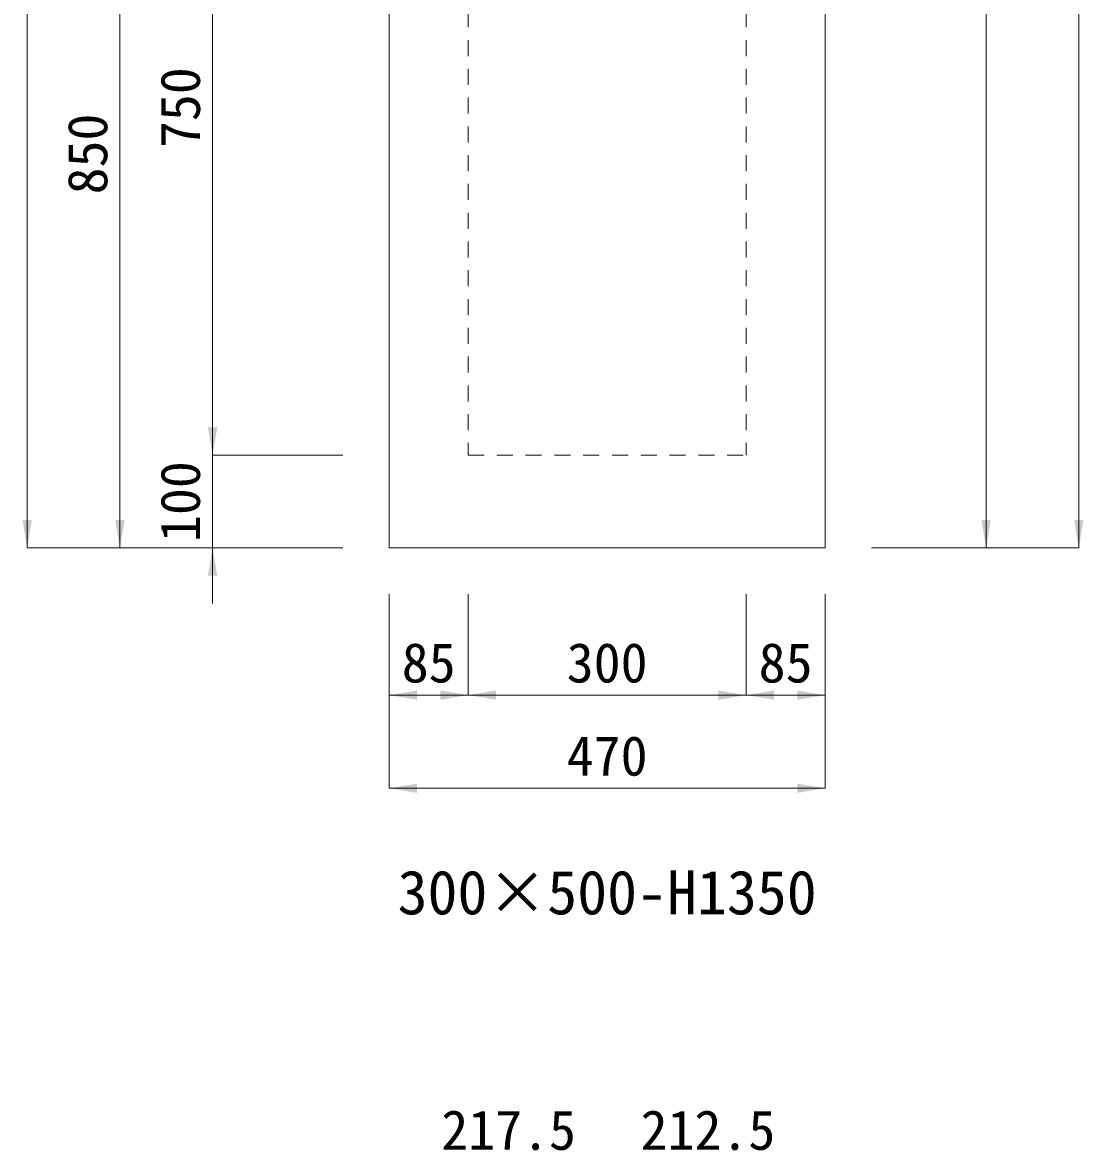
# Model space of a CAD drawing. Units: millimetres at full size. Extents: x -1934 to 78146, y -143454 to -112471.
# Drawn here: x 19768 to 20912, y -139232 to -138015 of the extents above; entities that cross this region are included whole.
import ezdxf
from ezdxf.enums import TextEntityAlignment as Align

# ---------------------------------------------------------------- set-up
doc = ezdxf.new("R2010")
doc.units = ezdxf.units.MM
doc.header["$LTSCALE"] = 23
doc.linetypes.add('USER3', pattern=[1.35, 0.75, -0.6])
for name, color, linetype, lineweight in [('0_2', 7, 'Continuous', 13), ('寸法線', 7, 'Continuous', 13), ('本体', 2, 'Continuous', 13)]:
    doc.layers.add(name, color=color, linetype=linetype, lineweight=lineweight)
doc.styles.add('ＭＳ ゴシック', font='')
doc.styles.get('ＭＳ ゴシック').set_extended_font_data('MS Gothic')

# ---------------------------------------------------------------- blocks, each defined once
blk = doc.blocks.new('filled_arrow')
at = {"color": 0, "linetype": 'Continuous', "lineweight": -2}
blk.add_solid([(7.5, 1.25), (0, 0), (7.5, -1.25)], dxfattribs=at)

msp = doc.modelspace()

# ---------------------------------------------------------------- linework, layer by layer
at = {"layer": '寸法線'}
for p, q in [((20906.91, -138581.87), (20906.91, -137141.87)), ((19772.59, -138581.87), (19772.59, -137151.87)), ((20806.91, -138581.87), (20806.91, -137231.87)), ((19872.59, -138581.87), (19872.59, -137731.87)), ((19972.59, -137731.87), (19972.59, -138481.87)), ((19972.59, -138421.87), (19972.59, -138641.87)), ((20113.15, -138481.87), (19972.59, -138481.87)), ((20113.15, -138481.87), (19972.59, -138481.87)), ((20113.15, -138581.87), (19772.59, -138581.87)), ((20113.15, -138581.87), (19872.59, -138581.87)), ((20113.15, -138581.87), (19972.59, -138581.87)), ((20683.15, -138581.87), (20806.91, -138581.87)), ((20683.15, -138581.87), (20906.91, -138581.87)), ((20163.15, -138631.87), (20163.15, -138740.67)), ((20163.15, -138631.87), (20163.15, -138841.14)), ((20248.15, -138631.87), (20248.15, -138740.67)), ((20248.15, -138631.87), (20248.15, -138740.67)), ((20548.15, -138631.87), (20548.15, -138740.67)), ((20548.15, -138631.87), (20548.15, -138740.67)), ((20633.15, -138631.87), (20633.15, -138740.67)), ((20633.15, -138631.87), (20633.15, -138841.14)), ((20163.15, -138740.67), (20248.15, -138740.67)), ((20248.15, -138740.67), (20548.15, -138740.67)), ((20548.15, -138740.67), (20633.15, -138740.67)), ((20163.15, -138841.14), (20633.15, -138841.14))]:
    msp.add_line(p, q, dxfattribs=at)
at = {"layer": '本体', "lineweight": 20}
for p, q in [((20163.15, -137231.87), (20163.15, -138581.87)), ((20633.15, -138581.87), (20633.15, -137231.87)), ((20163.15, -138581.87), (20633.15, -138581.87))]:
    msp.add_line(p, q, dxfattribs=at)
at = {"layer": '本体', "linetype": 'USER3', "lineweight": 9}
for p, q in [((20248.15, -137661.35), (20248.15, -138481.87)), ((20548.15, -137661.35), (20548.15, -138481.87)), ((20248.15, -138481.87), (20548.15, -138481.87))]:
    msp.add_line(p, q, dxfattribs=at)

# ---------------------------------------------------------------- block references
at = {"layer": '寸法線', "xscale": 4, "yscale": 4}
for p, rotation in [((19972.59, -138481.87), 90), ((19972.59, -138481.87), 90), ((19772.59, -138581.87), 90), ((19872.59, -138581.87), 90), ((20806.91, -138581.87), 90), ((20906.91, -138581.87), 90), ((19972.59, -138581.87), 270), ((20248.15, -138740.67), 180), ((20548.15, -138740.67), 180), ((20633.15, -138740.67), 180), ((20633.15, -138841.14), 180)]:
    msp.add_blockref('filled_arrow', p, dxfattribs=dict(at, rotation=rotation))
for p in [(20163.15, -138740.67), (20248.15, -138740.67), (20548.15, -138740.67), (20163.15, -138841.14)]:
    msp.add_blockref('filled_arrow', p, dxfattribs=at)

# ---------------------------------------------------------------- texts
at = {"layer": '0_2', "style": 'ＭＳ ゴシック'}
msp.add_text('300×500-H1350', height=47.47, dxfattribs=at).set_placement((20398.15, -138953.42), align=Align.MIDDLE_CENTER)
at = {"layer": '寸法線', "style": 'ＭＳ ゴシック'}
for s, p in [('750', (19937.59, -138106.87)), ('850', (19837.59, -138156.87)), ('100', (19937.59, -138531.87))]:
    msp.add_text(s, height=42.72, rotation=90, dxfattribs=at).set_placement(p, align=Align.MIDDLE_CENTER)
for s, p in [('85', (20205.65, -138705.67)), ('300', (20398.15, -138705.67)), ('85', (20590.65, -138705.67)), ('470', (20398.15, -138806.14)), ('217.5', (20291.9, -139209.79)), ('212.5', (20506.9, -139209.79))]:
    msp.add_text(s, height=42.72, dxfattribs=at).set_placement(p, align=Align.MIDDLE_CENTER)

doc.saveas('drawing.dxf')
